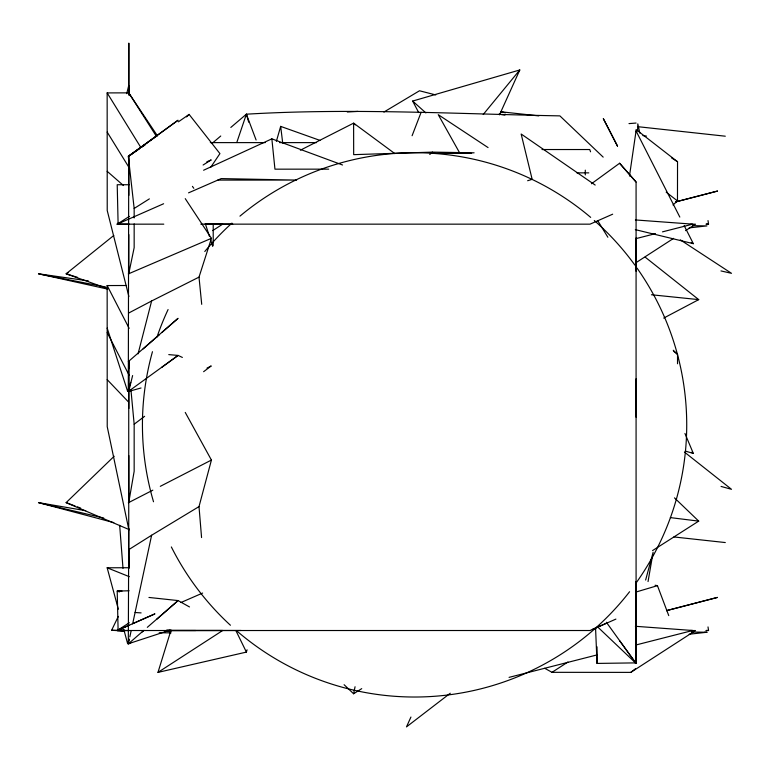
<?xml version="1.0" encoding="UTF-8"?>
<svg xmlns="http://www.w3.org/2000/svg" width="770" height="770" viewBox="0 0 770 770"><rect width="100%" height="100%" fill="white"/><g stroke="black" fill="none" stroke-linecap="round" stroke-linejoin="round"><path stroke-width="1.16" d="M128.879 296.508L107.223 210.508L107.155 92.91L128.763 92.862L156.522 136.521M128.908 530.01L107.223 426.667L107.155 285.555L126.367 285.506M128.898 389.235L128.311 391.507L128.734 156.204L178.034 120.245L128.311 156.32L134.163 208.458L134.163 217.958M128.783 93.593L128.821 43.11L128.821 93.574M128.734 568L128.734 361.505L128.975 368.724M128.802 568.048L128.802 557.336M128.821 568.385L128.85 549.568M585.287 174.915L585.287 170.16M636.116 131.92L636.116 129.553L677.533 161.738L677.475 200.931L673.019 204.974M636.078 378.821L636.087 663.422L636.001 615.99M636.059 271.242L636.03 237.988M591.456 183.751L619.6 163.25L636.078 182.009L636.078 417.205M636.049 643.72L636.039 661.469L636.059 643.576M636.059 624.249L636.049 581.466M677.523 363.777L677.533 354.296L673.221 350.235M615.904 619.099L590.041 630.514L117.213 630.524L118.07 628.464L117.213 591.081L129.1 590.782M637.579 130.977L637.801 123.864L639.841 133.143M629.465 176.08L636.059 130.948L679.823 217.082M128.734 502.627L134.163 471.25L134.163 424.212L130.958 389.976M648.042 581.571L653.133 552.244L645.626 580.041M344.103 684.713L353.613 693.77L355.057 686.744M128.734 273.802L134.163 247.661L134.163 223.906M132.844 622.959L151.623 535.246L199.006 506.602L211.423 460.056L185.252 412.441M128.754 528.422L128.311 643.874L129.322 639.225M129.822 636.906L131.083 631.092M128.734 391.401L132.613 375.558M126.723 93.651L128.734 85.528L128.744 87.924M138.061 353.873L151.623 300.983L199.006 277.123L211.423 238.325L185.252 198.65M129.784 385.828L130.679 382.421M276.382 141.314L280.665 126.386L319.945 140.39M171.017 630.101L157.985 672.383L246.4 652.094L247.055 649.803M129.1 639.244L127.647 643.72L123.922 629.918M236.785 142.508L246.381 114.191C350.764 107.954 455.445 113.931 559.877 115.875L603.179 157.119M412.094 135.722L421.123 112.295M128.956 388.022L127.647 391.381L107.165 328.107M499.509 114.836L519.798 69.964L412.653 101.062L418.688 112.564M410.939 717.043L406.483 726.89L450.286 693.221M124.692 630.986L111.602 630.303L118.311 616.395M210.71 167.331L219.922 153.615L189.112 114.412L178.399 121.824M483.214 114.489L519.798 69.964M186.533 116.915L189.112 114.412M128.783 529.442L66.124 502.627L114.172 456.254M429.756 154.501L432.413 152.113L474.108 152.816M143.114 348.925L159.226 334.815M161.912 332.457L178.034 318.347L128.311 361.64M142.229 631.939L144.019 630.37M156.57 619.398L178.082 600.581L189.497 606.943M128.311 643.874L143.692 630.495M147.311 627.348L178.082 600.581L148.957 597.453M212.501 143.028L220.749 136.011M230.817 127.435L246.381 114.191L256.102 139.996M113.796 235.466L66.124 273.802L107.627 288.606M544.688 668.264L551.994 672.326L630.794 672.383L635.481 668.735M134.163 424.212L144.625 416.3M203.617 371.698L211.221 365.942L206.995 368.127M161.652 367.415L178.082 355.432L182.374 357.434M156.791 135.992L128.311 156.32M139.466 148.783L128.754 156.195L128.869 195.368M141.41 147.436L145.309 144.741M212.732 230.596L222.684 224.157L205.513 224.157M157.985 672.383L222.684 630.495L166.156 630.486L241.106 630.476M635.77 262.82L673.596 238.363M685.541 230.644L695.493 224.205L690.68 224.205M551.994 672.326L567.923 662.027M630.794 672.383L695.493 630.553L690.68 630.543M129.331 216.389L117.213 224.147L118.07 222.116L117.213 184.733L129.148 184.733M117.213 630.495L129.331 622.738M652.575 550.579L698.708 521.126L674.472 497.863M353.613 693.77L361.727 688.64M134.163 208.458L149.37 198.872M203.107 165.011L211.221 159.9L206.832 161.796M128.744 549.665L151.623 535.246M383.893 112.064L419.496 90.773L435.753 94.941M130.862 642.536L128.783 643.73L130.881 642.517M68.241 272.667L66.124 273.802L77.568 277.392M663.721 318.077L698.708 299.617L645.154 257.132M128.744 313.005L151.623 300.983M128.33 502.752L152.835 490.163M160.295 486.332L211.423 460.056M300.367 150.198L353.613 123.142L394.875 153.625M203.598 170.237L271.858 138.85L342.534 164.992M119.523 223.136L117.213 224.176L163.798 224.157M129.148 630.514L117.213 630.524L129.187 625.23M217.823 180.084L221.202 178.592L296.623 180.084L217.823 180.084L188.554 192.856M612.67 214.185L590.041 224.166L200.806 224.147M117.233 630.514L154.943 613.863L132.401 623.806M592.351 629.427L607.366 622.824M163.615 203.742L117.233 224.166L129.148 224.166M180.96 602.515L202.645 593.054M128.33 273.908L211.423 238.325M128.831 643.604L169.747 630.207M527.633 180.729L532.157 179.333L521.155 134.009L595.181 185.06M635.645 592.14L657.445 585.662L668.745 615.596M141.045 387.984L128.311 391.507L178.082 355.432L168.765 354.604M666.522 610.62L717.476 597.414L666.522 610.649M635.75 238.681L655.501 233.637M662.479 231.857L692.692 224.147L635.385 219.941M509.076 677.369L597.395 654.818M635.75 645.029L692.692 630.495L635.385 626.289M689.198 227.872L706.927 225.908L692.625 225.677M689.198 634.22L706.927 632.247L691.431 632.006M628.994 123.604L636.059 123.056M347.28 112.006L357.992 111.4M171.094 632.825L159.198 632.796M704.55 632.266L706.927 632.247M595.537 627.463L597.039 663.422L634.047 662.903L636.059 663.422L606.365 622.266M205.292 224.166L232.752 224.137M118.339 609.205L107.165 567.788L128.763 567.731M124.451 630.495L117.29 630.505L124.442 630.611M166.243 630.409L171.017 630.399M167.225 630.457L170.815 630.457M210.335 142.614L265.226 142.614M279.548 142.614L316.566 142.614M541.984 149.534L589.743 149.534L590.561 151.796M471.625 153.423L432.22 153.413L432.413 152.113L353.671 154.655L353.613 123.142L355.326 124.827M328.675 169.15L274.948 169.169L271.858 138.85M576.846 172.855L588.79 172.865M706.186 224.147L708.554 224.147L708.005 220.576M121.987 591.081L117.213 591.081L119.446 591.938M690.295 630.495L692.692 630.495M706.186 630.495L708.554 630.495L708.005 626.924M706.167 224.147L708.554 224.147M706.167 630.486L708.554 630.495M167.061 630.505L195.734 630.524M111.602 630.303L124.798 630.341M636.049 182.018L619.6 163.25M117.29 630.418L124.278 630.476M164.982 631.207L170.94 631.294M135.106 612.506L141.102 612.901M651.43 294.766L698.708 299.617M500.558 111.737L538.808 115.895M638.022 126.703L725.292 136.203M673.885 536.95L725.292 542.552M670.343 517.604L698.708 521.126M107.733 289.116L38.5 273.802L88.358 280.896M499.008 114.201L504.956 115.086M642.892 135.578L646.463 136.107M113.777 522.609L38.5 502.627L85.701 510.683M655.087 585.248L657.445 585.662M38.5 273.802L105.692 287.027M720.97 270.925L731.5 273.321L680.334 239.865M38.5 502.627L103.738 518.027M635.327 229.643L693.337 243.676L684.145 225.591M500.769 111.611L505.409 112.805M721.067 486.438L731.5 489.306L684.434 452.077M685.319 451.085L693.337 453.434L684.953 433.472M66.124 502.627L75.094 506.006M77.337 506.843L80.706 508.113M107.165 567.788L129.322 576.682M691.181 242.694L693.337 243.676M691.239 452.279L693.337 453.434M671.488 157.84L677.533 161.738M488.055 147.571L438.255 114.672L459.815 153.182M666.185 192.163L677.475 200.931M673.798 351.38L677.533 354.296M107.165 171.306L123.479 185.551M412.653 101.062L425.877 112.92M597.318 626.616L636.059 663.422L619.6 640.707M107.165 379.629L128.59 402.075M192.433 186.359L193.799 188.294M157.484 135.915L128.946 93.209L129.312 95.567M107.155 92.91L140.544 147.012M107.194 132.113L129.245 167.841M597.915 220.971L607.867 237.247M617.501 146.079L603.305 118.618L617.463 146.079M107.155 285.555L129.158 328.347M107.194 332.592L129.196 375.385M235.899 630.611L246.4 652.094M205.292 223.637L209.373 236.178M210.489 239.595L212.713 246.439M246.381 114.191L248.7 122.189M128.763 92.862L129.129 95.143M280.665 126.386L282.706 142.96M199.006 277.123L201.711 304.333M199.006 506.602L201.567 537.566M119.668 525.342L122.998 568.347M636.03 581.764L636.049 593.622M597.029 646.819L597.039 663.422M128.821 234.59L128.84 273.793M128.792 361.467L128.869 408.504M128.821 455.57L128.84 502.608M213.213 224.089L213.213 245.476M128.734 85.528L128.734 93.901M637.011 268.075A272.147 272.147 0 0 1 635.924 583.208M629.571 591.735A272.147 272.147 0 0 1 237.574 631.593M230.432 625.25A272.147 272.147 0 0 1 171.354 546.95M153.519 501.761A272.147 272.147 0 0 1 152.46 351.697M157.022 336.971A272.147 272.147 0 0 1 168.072 309.559M204.791 251.511A272.147 272.147 0 0 1 231.943 223.108M239.951 216.139A272.147 272.147 0 0 1 590.677 217.381M594.286 220.499A272.147 272.147 0 0 1 634.942 265.169M717.476 191.066L675.791 201.875L717.476 191.066M124.066 630.476L120.457 630.476L124.037 630.476"/></g></svg>
